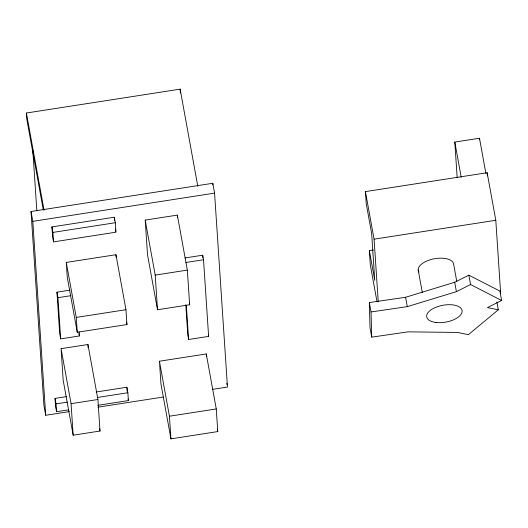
<?xml version="1.0" encoding="UTF-8"?>
<svg xmlns="http://www.w3.org/2000/svg" width="528" height="528" viewBox="0 0 528 528"><rect width="100%" height="100%" fill="white"/><g stroke="black" fill="none" stroke-linecap="round" stroke-linejoin="round"><path stroke-width="0.79" d="M498.307 309.811L468.376 334.653L457.525 332.435L407.979 331.855L371.725 337.148L370.022 327.776L369.329 302.57L405.577 297.277L454.7 282.275L468.844 275.154L499.897 291.086L501.6 300.465L487.456 307.593L498.307 309.811L496.888 301.996M371.725 337.148L371.032 311.949L407.279 306.649L456.403 291.654L470.547 284.526L501.6 300.465M43.289 209.873L26.809 119.209L26.4 113.018L180.147 89.153L197.802 186.292M457.169 177.685L454.806 142.065L479.497 138.23L485.912 173.554M69.346 411.602L45.705 415.272L43.916 405.438L31.027 211.497L212.791 183.282L214.573 193.123L227.469 387.057L212.797 389.334M45.705 415.272L32.809 221.338L214.573 193.123M51.916 226.915L114.325 217.226L115.322 222.724L115.949 232.195L53.546 241.883L52.549 236.386L51.916 226.915L52.919 232.412L53.546 241.883M52.919 232.412L115.322 222.724M145.207 220.097L177.342 215.107L187.341 270.105L189.644 304.755L157.509 309.745L147.517 254.747L145.207 220.097L155.206 275.095L157.509 309.745M373.395 250.015L369.356 250.642L374.755 280.342L371.633 233.383L366.234 203.689L365.429 191.611L487.153 172.709L495.799 220.282L500.663 293.489L500.227 291.067M66.277 262.423L115.955 254.714L125.954 309.712L126.938 324.548L77.26 332.257L67.267 277.259L66.277 262.423L76.27 317.42L77.26 332.257M185.097 257.935L202.699 255.202L203.524 259.75L208.619 336.389L188.621 339.491L187.796 334.95L185.79 304.781M185.922 262.482L203.524 259.75M378.233 301.693L374.075 239.177L495.799 220.282M155.206 275.095L187.341 270.105M79.108 331.921L79.378 335.96L60.68 338.864L59.677 333.359L56.945 292.189L69.947 290.169M60.68 338.864L57.941 297.686L70.95 295.667M76.27 317.42L125.954 309.712M61.083 348.671L87.932 344.507L97.924 399.505L100.016 431.026L73.174 435.191L63.175 380.193L61.083 348.671L71.075 403.676L73.174 435.191M159.436 361.218L206.27 353.945L216.262 408.949L217.767 431.581L170.933 438.847L160.941 383.849L159.436 361.218L169.429 416.216L170.933 438.847M68.653 409.847L56.549 411.728L55.552 406.223L55.031 398.396L66.33 396.64M96.195 392L126.865 387.242L127.868 392.74L128.39 400.574L97.713 405.332M56.549 411.728L56.027 403.894L67.327 402.138M97.192 397.505L127.868 392.74M71.075 403.676L97.924 399.505M97.871 407.174L163.079 397.056M169.429 416.216L216.262 408.949M454.806 142.065L461.221 177.382M468.844 275.154L470.547 284.526M456.753 281.371L453.671 264.416A17.972 8.547 -10.3 0 0 433.052 259.03A17.972 8.547 -10.3 0 0 418.948 272.052M454.7 282.275L456.403 291.654M418.196 269.927L422.301 292.525M405.577 297.277L407.279 306.649M365.429 191.611L374.075 239.177M377.038 301.904L370.3 264.818L369.356 250.642M369.329 302.57L371.032 311.949M226.783 383.269L227.06 384.787M208.342 334.871L208.619 336.389M217.331 429.152L217.767 431.581M189.347 303.138L189.644 304.755M115.381 229.053L115.81 231.409M126.496 322.12L126.938 324.548M128.099 399.003L128.39 400.574M99.581 428.597L100.016 431.026M78.949 333.604L79.378 335.96M26.4 113.018L44.055 210.164M56.945 292.189L57.941 297.686M31.027 211.497L32.809 221.338M55.031 398.396L56.027 403.894M487.153 172.709L487.37 175.93M479.497 138.23L479.602 139.854M212.791 183.282L212.896 184.925M202.699 255.202L202.858 257.651M206.27 353.945L206.428 356.374M180.147 89.153L180.404 93.02M186.344 305.25L188.621 339.491M177.342 215.107L177.507 217.523M126.865 387.242L127.129 391.156M114.325 217.226L114.53 220.381M115.955 254.714L116.114 257.057M87.932 344.507L88.143 347.741M32.809 150.137L36.835 210.725M436.009 322.476A17.972 8.547 -10.3 0 0 462.125 310.926A17.972 8.547 -10.3 0 0 435.026 307.633A17.972 8.547 -10.3 0 0 436.009 322.476"/></g></svg>
